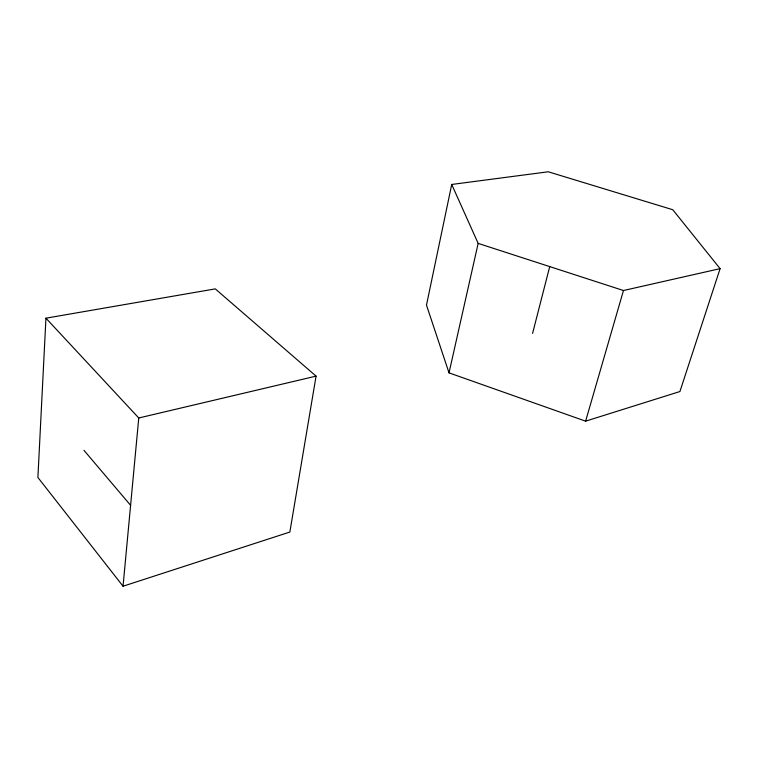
<?xml version="1.0" encoding="UTF-8"?>
<svg xmlns="http://www.w3.org/2000/svg" width="758" height="758" viewBox="0 0 758 758"><rect width="100%" height="100%" fill="white"/><g stroke="black" fill="none" stroke-linecap="round" stroke-linejoin="round"><path stroke-width="1.14" d="M45.944 318.18L37.9 477.474L123.042 586.218L289.859 532.04L316.067 376.129L215.281 288.883L45.944 318.18L138.761 417.99L123.042 586.218M451.721 184.459L426.479 305.114L449.02 372.86L585.612 421.164L679.917 391.535L720.1 268.645L672.763 209.729L548.252 171.782L451.721 184.459L478.156 243.394L449.02 372.86M532.571 333.425L549.721 266.608M585.612 421.164L623.464 290.522L720.1 268.645M138.761 417.99L316.067 376.129M478.156 243.394L623.464 290.522M83.948 450.309L130.603 505.33"/></g></svg>
